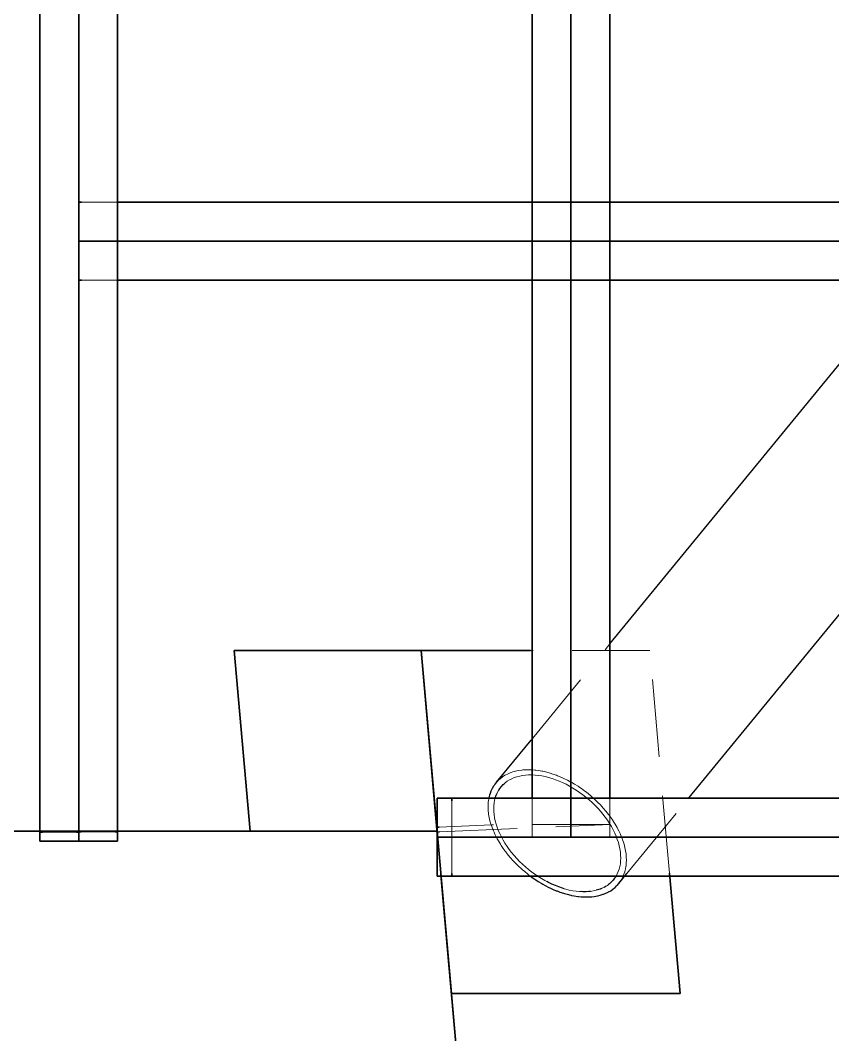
# Model space of a CAD drawing. Header units: millimetres. Extents: x -6703 to 7269, y -87291 to -79311.
# Drawn here: x 2385 to 3953, y -83593 to -81636 of the extents above; entities that cross this region are included whole.
import ezdxf

# ---------------------------------------------------------------- set-up
doc = ezdxf.new("R2010")
doc.units = ezdxf.units.MM
doc.linetypes.add('HIDDEN_50', pattern=[225, 150, -75])
for name, color, linetype, lineweight in [('PLATE_HIDDEN', 8, 'HIDDEN_50', 18), ('PLATE_VISIBLE', 7, 'Continuous', 35), ('PROFILE_HIDDEN', 9, 'HIDDEN_50', 18), ('PROFILE_VISIBLE', 4, 'Continuous', 25)]:
    doc.layers.add(name, color=color, linetype=linetype, lineweight=lineweight)

msp = doc.modelspace()

# ---------------------------------------------------------------- linework, layer by layer
at = {"layer": 'PLATE_HIDDEN'}
for p, q in [((3447.9, -81502.2), (3447.9, -83211.7)), ((2502.9, -81986.7), (2572.6, -81986.7)), ((2572.9, -82138.3), (2572.9, -81988.6)), ((3369.7, -81986.7), (3519.2, -81986.7)), ((3372.9, -82139.7), (3372.9, -81990.1)), ((3522.9, -81990.1), (3522.9, -82139.7)), ((4754.9, -82061.7), (2502.9, -82061.7)), ((2572.6, -82136.7), (2502.9, -82136.7)), ((3519.2, -82136.7), (3369.7, -82136.7)), ((3447.9, -82797.3), (3447.9, -82793.4)), ((3447.9, -82793.4), (3447.9, -83211.7)), ((3447.9, -83136.7), (3447.9, -82797.3)), ((3600.1, -82851.7), (3369.5, -82851.7)), ((3638, -83281.1), (3600.1, -82851.7)), ((3217.7, -83282), (3217.7, -83141.4)), ((3372.6, -83136.7), (3522.4, -83136.7)), ((3372.9, -83211.7), (3372.9, -83136.9)), ((3447.9, -83211.7), (3447.9, -83136.7)), ((3522.9, -83136.9), (3522.9, -83211.7)), ((3294.2, -83187.7), (3193.8, -83192.2)), ((3193.9, -83201.6), (3523.5, -83187)), ((3523.5, -83187), (3294.2, -83187.7)), ((2424.2, -83200), (2574.1, -83200)), ((2574.1, -83200), (2424.2, -83200)), ((2574.1, -83200), (2424.2, -83200)), ((2493.2, -83201.8), (2427.6, -83201.8)), ((2502.6, -83201.4), (2568.2, -83201.4)), ((3190.4, -83212), (3196.5, -83281.1)), ((3196.8, -83284.5), (3190.7, -83214.9)), ((3190.7, -83214.9), (3196.8, -83284.5)), ((3196.8, -83284.5), (3190.7, -83214.9)), ((3194.9, -83211.7), (4662.5, -83211.7)), ((3522.9, -83211.7), (3372.9, -83211.7))]:
    msp.add_line(p, q, dxfattribs=at)
at = {"layer": 'PLATE_VISIBLE'}
for p, q in [((2422.9, -79671.1), (2422.9, -83219.5)), ((2497.9, -83219.5), (2497.9, -79671.1)), ((2497.9, -79671.1), (2497.9, -83219.5)), ((2572.9, -83219.5), (2572.9, -79671.1)), ((2497.9, -79746.1), (2497.9, -83219.5)), ((2497.9, -79747.5), (2497.9, -83201.4)), ((2497.9, -79747.8), (2497.9, -83201.8)), ((3372.9, -79821.1), (3372.9, -83136.7)), ((3522.9, -83136.7), (3522.9, -79821.1)), ((2497.9, -83200), (2497.9, -79860.9)), ((2422.9, -83201.8), (2422.9, -80162.1)), ((2572.9, -81988.6), (2572.9, -80990.3)), ((3372.9, -81990.1), (3372.9, -80982.9)), ((3522.9, -80982.9), (3522.9, -81990.1)), ((3447.9, -83211.7), (3447.9, -81248.1)), ((2497.9, -81986.7), (2502.9, -81986.7)), ((2497.9, -82136.7), (2497.9, -81986.7)), ((2572.6, -81986.7), (3369.7, -81986.7)), ((6179.9, -81986.7), (2572.9, -81986.7)), ((2572.9, -81986.7), (2572.9, -82136.7)), ((3519.2, -81986.7), (4326.2, -81986.7)), ((2497.9, -82061.7), (4754.9, -82061.7)), ((2502.9, -82061.7), (2497.9, -82061.7)), ((2502.9, -82136.7), (2497.9, -82136.7)), ((3369.7, -82136.7), (2572.6, -82136.7)), ((2572.9, -82136.7), (6179.9, -82136.7)), ((2572.9, -83201.4), (2572.9, -82138.3)), ((3372.9, -83136.9), (3372.9, -82139.7)), ((4326.2, -82136.7), (3519.2, -82136.7)), ((3522.9, -82139.7), (3522.9, -83136.9)), ((3158.6, -82851.7), (2797.6, -82851.7)), ((2797.6, -82851.7), (2828.4, -83200)), ((3369.5, -82851.7), (3158.6, -82851.7)), ((3158.6, -82851.7), (3190.4, -83212)), ((3189.4, -83200), (3158.6, -82851.7)), ((6179.9, -83136.7), (3189.4, -83136.7)), ((3189.4, -83136.7), (3189.4, -83286.7)), ((3217.7, -83141.4), (3217.7, -83136.7)), ((3217.7, -83136.7), (3372.6, -83136.7)), ((3372.9, -83136.7), (3522.9, -83136.7)), ((3522.4, -83136.7), (4331.7, -83136.7)), ((-1938.8, -83200), (3188.8, -83200)), ((1204.7, -83200), (2424.2, -83200)), ((2424.2, -83200), (1204.7, -83200)), ((2424.2, -83200), (1204.7, -83200)), ((2427.6, -83201.8), (2422.9, -83201.8)), ((2497.9, -83201.8), (2493.2, -83201.8)), ((2497.9, -83219.5), (2497.9, -83200)), ((2497.9, -83201.4), (2502.6, -83201.4)), ((2568.2, -83201.4), (2572.9, -83201.4)), ((2574.1, -83200), (3188.8, -83200)), ((3188.8, -83200), (2574.1, -83200)), ((3188.8, -83200), (2574.1, -83200)), ((2828.4, -83200), (3189.4, -83200)), ((3193.8, -83192.2), (3189, -83192.4)), ((3189, -83192.4), (3189, -83201.9)), ((3189, -83201.9), (3193.9, -83201.6)), ((3190.7, -83214.9), (3189.4, -83200)), ((3189.4, -83200), (3190.7, -83214.9)), ((3189.4, -83200), (3372, -85268.6)), ((3190.7, -83214.9), (3189.4, -83200)), ((2422.9, -83219.5), (2497.9, -83219.5)), ((2497.9, -83219.5), (2572.9, -83219.5)), ((6254.9, -83211.7), (3188.8, -83211.7)), ((3188.8, -83211.7), (3189.9, -83211.7)), ((3189.9, -83211.7), (3194.9, -83211.7)), ((3189.4, -83286.7), (6179.9, -83286.7)), ((3196.5, -83281.1), (3217.1, -83513.1)), ((3324.2, -84726.6), (3196.8, -83284.5)), ((3196.8, -83284.5), (3324.2, -84726.6)), ((3324.2, -84726.6), (3196.8, -83284.5)), ((3217.7, -83286.7), (3217.7, -83282)), ((5121, -83286.7), (3217.7, -83286.7)), ((3658.5, -83513.1), (3638, -83281.1)), ((3217.1, -83513.1), (3658.5, -83513.1))]:
    msp.add_line(p, q, dxfattribs=at)
at = {"layer": 'PROFILE_HIDDEN'}
for p, q in [((3371, -83024.3), (3523.1, -82838.8)), ((3325.3, -83089.9), (3322.3, -83091.4)), ((3330.3, -83087.7), (3325.3, -83089.9)), ((3332.2, -83087), (3330.3, -83087.7)), ((3335.6, -83085.8), (3332.2, -83087)), ((3341.1, -83084.3), (3335.6, -83085.8)), ((3343.1, -83083.9), (3341.1, -83084.3)), ((3346.8, -83083.1), (3343.1, -83083.9)), ((3352.8, -83082.3), (3346.8, -83083.1)), ((3354.8, -83082.1), (3352.8, -83082.3)), ((3358.9, -83081.7), (3354.8, -83082.1)), ((3365.2, -83081.6), (3358.9, -83081.7)), ((3367.3, -83081.6), (3365.2, -83081.6)), ((3371.7, -83081.7), (3367.3, -83081.6)), ((3378.3, -83082.3), (3371.7, -83081.7)), ((3380.3, -83082.5), (3378.3, -83082.3)), ((3385, -83083.1), (3380.3, -83082.5)), ((3391.9, -83084.3), (3385, -83083.1)), ((3393.8, -83084.7), (3391.9, -83084.3)), ((3398.8, -83085.8), (3393.8, -83084.7)), ((3405.8, -83087.7), (3398.8, -83085.8)), ((3407.6, -83088.3), (3405.8, -83087.7)), ((3412.8, -83089.9), (3407.6, -83088.3)), ((3419.8, -83092.4), (3412.8, -83089.9)), ((3308, -83101.7), (3306.9, -83102.8)), ((3311.9, -83098.3), (3308, -83101.7)), ((3313.5, -83097), (3311.9, -83098.3)), ((3316, -83095.2), (3313.5, -83097)), ((3320.5, -83092.4), (3316, -83095.2)), ((3318.9, -83108.6), (3320.7, -83107)), ((3322.3, -83091.4), (3320.5, -83092.4)), ((3320.7, -83107), (3324.7, -83104)), ((3324.7, -83104), (3329, -83101.3)), ((3329, -83101.3), (3333.6, -83099)), ((3333.6, -83099), (3338.5, -83096.9)), ((3338.5, -83096.9), (3343.6, -83095.2)), ((3343.6, -83095.2), (3348.9, -83093.8)), ((3348.9, -83093.8), (3354.5, -83092.7)), ((3354.5, -83092.7), (3360.2, -83092)), ((3360.2, -83092), (3366.2, -83091.7)), ((3366.2, -83091.7), (3372.3, -83091.6)), ((3372.3, -83091.6), (3378.6, -83091.9)), ((3378.6, -83091.9), (3385, -83092.6)), ((3385, -83092.6), (3391.5, -83093.6)), ((3391.5, -83093.6), (3398.1, -83094.9)), ((3398.1, -83094.9), (3404.7, -83096.6)), ((3404.7, -83096.6), (3411.4, -83098.5)), ((3411.4, -83098.5), (3418.2, -83100.9)), ((3418.2, -83100.9), (3424.9, -83103.5)), ((3421.6, -83093.1), (3419.8, -83092.4)), ((3426.9, -83095.2), (3421.6, -83093.1)), ((3424.9, -83103.5), (3431.7, -83106.4)), ((3433.9, -83098.3), (3426.9, -83095.2)), ((3431.7, -83106.4), (3438.4, -83109.6)), ((3435.5, -83099.1), (3433.9, -83098.3)), ((3440.9, -83101.7), (3435.5, -83099.1)), ((3438.4, -83109.6), (3445.1, -83113.1)), ((3447.8, -83105.4), (3440.9, -83101.7)), ((3449.3, -83106.3), (3447.8, -83105.4)), ((3454.7, -83109.4), (3449.3, -83106.3)), ((3461.5, -83113.6), (3454.7, -83109.4)), ((3304.5, -83128.4), (3305.5, -83126.1)), ((3305.5, -83126.1), (3307.9, -83121.8)), ((3307.9, -83121.8), (3309.2, -83119.7)), ((3445.1, -83113.1), (3451.7, -83116.9)), ((3451.7, -83116.9), (3458.2, -83121)), ((3458.2, -83121), (3464.6, -83125.3)), ((3462.8, -83114.5), (3461.5, -83113.6)), ((3468.2, -83118.1), (3462.8, -83114.5)), ((3464.6, -83125.3), (3470.8, -83129.9)), ((3474.7, -83122.9), (3468.2, -83118.1)), ((3470.8, -83129.9), (3476.9, -83134.6)), ((3475.9, -83123.8), (3474.7, -83122.9)), ((3481.1, -83127.8), (3475.9, -83123.8)), ((3487.3, -83133), (3481.1, -83127.8)), ((3288.3, -83143.9), (3287.9, -83149.6)), ((3287.9, -83149.6), (3287.9, -83152.6)), ((3288.7, -83141.2), (3288.3, -83143.9)), ((3289.1, -83138.3), (3288.7, -83141.2)), ((3289.6, -83135.6), (3289.1, -83138.3)), ((3299, -83151.2), (3299.5, -83145.8)), ((3299.5, -83145.8), (3300.5, -83140.6)), ((3300.5, -83140.6), (3301.1, -83138.1)), ((3476.9, -83134.6), (3482.9, -83139.6)), ((3482.9, -83139.6), (3488.6, -83144.8)), ((3488.3, -83133.9), (3487.3, -83133)), ((3493.3, -83138.4), (3488.3, -83133.9)), ((3488.6, -83144.8), (3494.2, -83150.2)), ((3499.2, -83143.9), (3493.3, -83138.4)), ((3500, -83144.8), (3499.2, -83143.9)), ((3504.8, -83149.6), (3500, -83144.8)), ((3510.2, -83155.5), (3504.8, -83149.6)), ((3555.9, -83282.1), (3676.3, -83135.2)), ((3287.9, -83152.6), (3287.9, -83155.5)), ((3287.9, -83155.5), (3288.3, -83161.5)), ((3288.3, -83161.5), (3288.6, -83164.5)), ((3288.6, -83164.5), (3289, -83167.6)), ((3289, -83167.6), (3290.1, -83173.9)), ((3298.8, -83156.8), (3299, -83151.2)), ((3299, -83162.5), (3298.8, -83156.8)), ((3299.5, -83168.3), (3299, -83162.5)), ((3300.4, -83174.2), (3299.5, -83168.3)), ((3494.2, -83150.2), (3499.5, -83155.7)), ((3499.5, -83155.7), (3504.6, -83161.4)), ((3504.6, -83161.4), (3509.4, -83167.2)), ((3509.4, -83167.2), (3514, -83173.1)), ((3510.9, -83156.3), (3510.2, -83155.5)), ((3515.3, -83161.5), (3510.9, -83156.3)), ((3520.2, -83167.7), (3515.3, -83161.5)), ((3520.7, -83168.4), (3520.2, -83167.7)), ((3524.8, -83173.9), (3520.7, -83168.4)), ((3290.1, -83173.9), (3290.8, -83176.8)), ((3290.8, -83176.8), (3291.6, -83180.2)), ((3291.6, -83180.2), (3293.4, -83186.6)), ((3293.4, -83186.6), (3294.4, -83189.5)), ((3301.7, -83180.3), (3300.4, -83174.2)), ((3303.4, -83186.4), (3301.7, -83180.3)), ((3305.4, -83192.5), (3303.4, -83186.4)), ((3514, -83173.1), (3518.3, -83179.1)), ((3518.3, -83179.1), (3522.3, -83185.2)), ((3522.3, -83185.2), (3526, -83191.4)), ((3529.1, -83180.2), (3524.8, -83173.9)), ((3529.5, -83180.9), (3529.1, -83180.2)), ((3533.1, -83186.6), (3529.5, -83180.9)), ((3536.8, -83193), (3533.1, -83186.6)), ((3294.4, -83189.5), (3295.6, -83193)), ((3295.6, -83193), (3298.1, -83199.5)), ((3298.1, -83199.5), (3299.4, -83202.3)), ((3299.4, -83202.3), (3301, -83206)), ((3301, -83206), (3304.2, -83212.4)), ((3307.7, -83198.7), (3305.4, -83192.5)), ((3310.4, -83204.9), (3307.7, -83198.7)), ((3313.5, -83211.2), (3310.4, -83204.9)), ((3526, -83191.4), (3529.3, -83197.6)), ((3529.3, -83197.6), (3532.4, -83203.8)), ((3532.4, -83203.8), (3535.1, -83210)), ((3537.1, -83193.6), (3536.8, -83193)), ((3540.2, -83199.5), (3537.1, -83193.6)), ((3543.3, -83206), (3540.2, -83199.5)), ((3546, -83212.5), (3543.4, -83206.4)), ((3304.2, -83212.4), (3305.7, -83215.1)), ((3305.7, -83215.1), (3307.8, -83218.9)), ((3307.8, -83218.9), (3311.6, -83225.3)), ((3311.6, -83225.3), (3313.3, -83227.8)), ((3313.3, -83227.8), (3315.8, -83231.7)), ((3316.8, -83217.3), (3313.5, -83211.2)), ((3320.5, -83223.5), (3316.8, -83217.3)), ((3324.5, -83229.6), (3320.5, -83223.5)), ((3535.1, -83210), (3537.4, -83216.2)), ((3537.4, -83216.2), (3539.4, -83222.3)), ((3539.4, -83222.3), (3541.1, -83228.5)), ((3548.3, -83218.9), (3546, -83212.5)), ((3550.3, -83225.3), (3548.4, -83219.3)), ((3552, -83231.7), (3550.3, -83225.3)), ((3315.8, -83231.7), (3320.3, -83237.9)), ((3320.3, -83237.9), (3322.1, -83240.3)), ((3322.1, -83240.3), (3325, -83244.1)), ((3328.8, -83235.6), (3324.5, -83229.6)), ((3325, -83244.1), (3330, -83250.2)), ((3333.4, -83241.5), (3328.8, -83235.6)), ((3338.2, -83247.3), (3333.4, -83241.5)), ((3343.3, -83253), (3338.2, -83247.3)), ((3541.1, -83228.5), (3542.4, -83234.5)), ((3542.4, -83234.5), (3543.3, -83240.4)), ((3543.3, -83240.4), (3543.8, -83246.3)), ((3543.8, -83246.3), (3544, -83252)), ((3553.3, -83238), (3552, -83231.9)), ((3554.2, -83244.2), (3553.3, -83238)), ((3554.7, -83250.2), (3554.2, -83244.3)), ((3330, -83250.2), (3332, -83252.4)), ((3332, -83252.4), (3335.3, -83256.2)), ((3335.3, -83256.2), (3340.8, -83262)), ((3340.8, -83262), (3342.8, -83263.9)), ((3342.8, -83263.9), (3346.5, -83267.6)), ((3348.6, -83258.5), (3343.3, -83253)), ((3354.2, -83263.9), (3348.6, -83258.5)), ((3359.9, -83269.1), (3354.2, -83263.9)), ((3543.3, -83262.9), (3542.3, -83268.1)), ((3543.8, -83257.5), (3543.3, -83262.9)), ((3544, -83252), (3543.8, -83257.5)), ((3554.2, -83267.5), (3554.7, -83262)), ((3554.9, -83256.2), (3554.7, -83250.2)), ((3554.7, -83262), (3554.9, -83256.2)), ((3346.5, -83267.6), (3352.5, -83273.1)), ((3352.5, -83273.1), (3354.5, -83274.8)), ((3354.5, -83274.8), (3358.6, -83278.3)), ((3358.6, -83278.3), (3364.9, -83283.4)), ((3365.9, -83274.1), (3359.9, -83269.1)), ((3364.9, -83283.4), (3366.9, -83284.9)), ((3372, -83278.9), (3365.9, -83274.1)), ((3366.9, -83284.9), (3369.1, -83286.6)), ((3378.2, -83283.4), (3372, -83278.9)), ((3381.4, -83285.6), (3378.2, -83283.4)), ((3534.9, -83286.9), (3533.6, -83289)), ((3537.3, -83282.6), (3534.9, -83286.9)), ((3539.3, -83278), (3537.3, -83282.6)), ((3541, -83273.2), (3539.3, -83278)), ((3542.3, -83268.1), (3541, -83273.2)), ((3548.3, -83288), (3550.2, -83283.4)), ((3550.2, -83283.4), (3551.9, -83278.4)), ((3551.9, -83278.2), (3553.2, -83273.1)), ((3553.2, -83273.1), (3554.1, -83267.6)), ((3391.1, -83291.8), (3387.9, -83289.7)), ((3397.7, -83295.6), (3391.1, -83291.8)), ((3401.1, -83297.3), (3397.7, -83295.6)), ((3518.1, -83304.7), (3515.9, -83306.1)), ((3520.1, -83303.2), (3518.1, -83304.7)), ((3544.6, -83294.9), (3545.8, -83292.9)), ((3545.8, -83292.9), (3548.2, -83288.3)), ((3438.1, -83312.2), (3434.7, -83311.2)), ((3444.7, -83313.8), (3438.1, -83312.2)), ((3451.3, -83315.1), (3444.7, -83313.8)), ((3457.8, -83316.1), (3451.3, -83315.1)), ((3464.2, -83316.8), (3457.8, -83316.1)), ((3467.4, -83316.9), (3464.2, -83316.8)), ((3488.3, -83316), (3485.4, -83316.3)), ((3493.9, -83314.9), (3488.3, -83316)), ((3496.6, -83314.2), (3493.9, -83314.9)), ((3509.2, -83309.8), (3506.7, -83310.8)), ((3511.5, -83308.6), (3509.2, -83309.8))]:
    msp.add_line(p, q, dxfattribs=at)
at = {"layer": 'PROFILE_VISIBLE'}
for p, q in [((3523.1, -82838.8), (4100, -82135.7)), ((3676.3, -83135.2), (4322.9, -82347.1)), ((3304.4, -83105.4), (3371, -83024.3)), ((3301.2, -83109.4), (3299.5, -83111.8)), ((3304.4, -83105.4), (3301.2, -83109.4)), ((3305.9, -83103.9), (3304.4, -83105.4)), ((3306.9, -83102.8), (3305.9, -83103.9)), ((3313.6, -83113.8), (3317, -83110.3)), ((3317, -83110.3), (3318.9, -83108.6)), ((3291.7, -83127.8), (3290.9, -83130.5)), ((3293.5, -83122.8), (3291.7, -83127.8)), ((3294.5, -83120.7), (3293.5, -83122.8)), ((3295.7, -83118.1), (3294.5, -83120.7)), ((3298.3, -83113.6), (3295.7, -83118.1)), ((3299.5, -83111.8), (3298.3, -83113.6)), ((3303.4, -83130.7), (3304.5, -83128.4)), ((3309.2, -83119.7), (3310.6, -83117.7)), ((3310.6, -83117.7), (3313.6, -83113.8)), ((3290.2, -83133), (3289.6, -83135.6)), ((3290.9, -83130.5), (3290.2, -83133)), ((3301.1, -83138.1), (3301.8, -83135.6)), ((3301.8, -83135.6), (3303.4, -83130.7)), ((3369.1, -83286.6), (3371.4, -83288.3)), ((3384.6, -83287.7), (3381.4, -83285.6)), ((3540, -83301.4), (3555.9, -83282.1)), ((3371.4, -83288.3), (3378, -83292.9)), ((3378, -83292.9), (3380, -83294.2)), ((3380, -83294.2), (3384.7, -83297.2)), ((3387.9, -83289.7), (3384.6, -83287.7)), ((3384.7, -83297.2), (3391.5, -83301.3)), ((3391.5, -83301.3), (3393.5, -83302.4)), ((3393.5, -83302.4), (3398.4, -83305.2)), ((3398.4, -83305.2), (3405.4, -83308.7)), ((3404.4, -83299.1), (3401.1, -83297.3)), ((3411.1, -83302.3), (3404.4, -83299.1)), ((3417.8, -83305.2), (3411.1, -83302.3)), ((3424.6, -83307.9), (3417.8, -83305.2)), ((3515.9, -83306.1), (3513.8, -83307.4)), ((3522.1, -83301.7), (3520.1, -83303.2)), ((3525.8, -83298.4), (3522.1, -83301.7)), ((3529.2, -83294.9), (3525.8, -83298.4)), ((3532.2, -83291), (3529.2, -83294.9)), ((3533.6, -83289), (3532.2, -83291)), ((3532.9, -83308.8), (3536.6, -83305.2)), ((3536.9, -83304.9), (3540, -83301.4)), ((3540, -83301.4), (3543.1, -83297.3)), ((3543.3, -83297), (3544.6, -83294.9)), ((3405.4, -83308.7), (3407.3, -83309.6)), ((3407.3, -83309.6), (3412.4, -83312)), ((3412.4, -83312), (3419.5, -83315)), ((3419.5, -83315), (3421.2, -83315.6)), ((3421.2, -83315.6), (3426.5, -83317.6)), ((3431.4, -83310.2), (3424.6, -83307.9)), ((3426.5, -83317.6), (3433.5, -83320)), ((3434.7, -83311.2), (3431.4, -83310.2)), ((3433.5, -83320), (3435.2, -83320.4)), ((3435.2, -83320.4), (3440.5, -83322)), ((3440.5, -83322), (3447.5, -83323.7)), ((3447.5, -83323.7), (3449, -83324)), ((3449, -83324), (3454.4, -83325)), ((3454.4, -83325), (3461.1, -83326.1)), ((3461.1, -83326.1), (3462.5, -83326.2)), ((3470.5, -83317.1), (3467.4, -83316.9)), ((3476.6, -83317.1), (3470.5, -83317.1)), ((3482.6, -83316.7), (3476.6, -83317.1)), ((3485.4, -83316.3), (3482.6, -83316.7)), ((3488, -83326.6), (3493, -83326.1)), ((3493, -83326.1), (3498.9, -83325.1)), ((3499.2, -83313.5), (3496.6, -83314.2)), ((3498.9, -83325.1), (3499.7, -83324.9)), ((3504.3, -83311.8), (3499.2, -83313.5)), ((3499.7, -83324.9), (3504.5, -83323.7)), ((3506.7, -83310.8), (3504.3, -83311.8)), ((3504.5, -83323.7), (3509.9, -83322)), ((3509.9, -83322), (3510.6, -83321.7)), ((3510.6, -83321.7), (3515, -83320)), ((3513.8, -83307.4), (3511.5, -83308.6)), ((3515, -83320), (3519.9, -83317.6)), ((3519.9, -83317.6), (3520.5, -83317.3)), ((3520.5, -83317.3), (3524.6, -83315)), ((3524.6, -83315), (3528.9, -83312)), ((3528.9, -83312), (3529.3, -83311.7)), ((3529.3, -83311.7), (3532.9, -83308.8)), ((3462.5, -83326.2), (3467.8, -83326.8)), ((3467.8, -83326.8), (3474.3, -83327.1)), ((3474.3, -83327.1), (3475.5, -83327.1)), ((3475.5, -83327.1), (3480.7, -83327.1)), ((3480.7, -83327.1), (3487, -83326.8)), ((3487, -83326.8), (3488, -83326.6))]:
    msp.add_line(p, q, dxfattribs=at)

doc.saveas('drawing.dxf')
